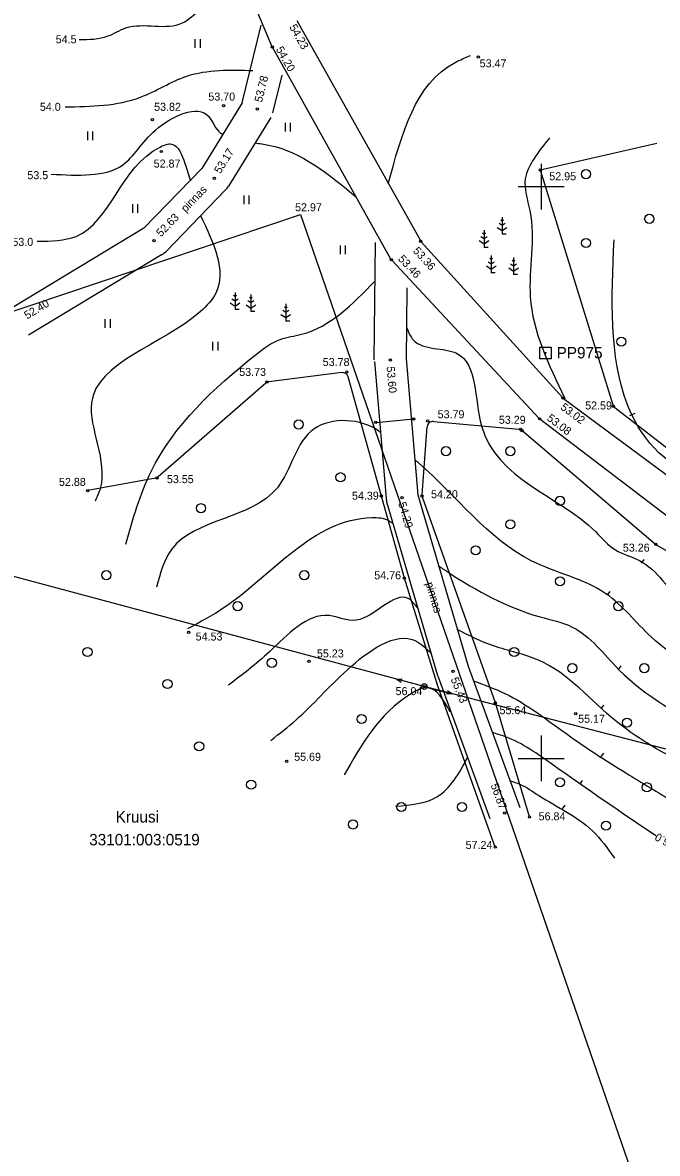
# Model space of a CAD drawing. Extents: x 640903 to 641355, y 6457484 to 6458007.
# Drawn here: x 641054.7 to 641110.2, y 6457565.5 to 6457664.3 of the extents above; entities that cross this region are included whole.
import ezdxf

# ---------------------------------------------------------------- set-up
doc = ezdxf.new("R2010")
doc.units = 0
for name, color, linetype in [('AED', 7, 'Continuous'), ('ALUSVORK', 7, 'Continuous'), ('HALJASTUS', 7, 'Continuous'), ('HORISONTAAL', 7, 'Continuous'), ('KORGUS', 7, 'Continuous'), ('MOOTKORG_MUU', 7, 'Continuous'), ('MPOHULIIN', 7, 'Continuous'), ('PIIR', 7, 'Continuous'), ('POST', 7, 'Continuous'), ('PUU', 7, 'Continuous'), ('TEE', 7, 'Continuous'), ('VORK', 7, 'Continuous')]:
    doc.layers.add(name, color=color, linetype=linetype)

msp = doc.modelspace()

# ---------------------------------------------------------------- linework, layer by layer
at = {"layer": 'AED'}
msp.add_line((641085.541, 6457629.384), (641088.856, 6457629.691), dxfattribs=at)
at = {"layer": 'ALUSVORK'}
msp.add_lwpolyline([(641099.87, 6457635.952), (641100.87, 6457635.952), (641100.87, 6457634.952), (641099.87, 6457634.952)], close=True, dxfattribs=at)
msp.add_circle((641100.37, 6457635.452), 0.05, dxfattribs=at)
at = {"layer": 'HALJASTUS'}
for p, q in [((641069.736, 6457662.895), (641069.736, 6457662.134)), ((641070.191, 6457662.895), (641070.191, 6457662.134)), ((641077.608, 6457655.57), (641077.608, 6457654.809)), ((641078.063, 6457655.57), (641078.063, 6457654.809)), ((641060.333, 6457654.805), (641060.333, 6457654.044)), ((641060.789, 6457654.805), (641060.789, 6457654.044)), ((641099.92, 6457651.458), (641110.099, 6457653.785)), ((641099.92, 6457651.458), (641106.27, 6457630.927)), ((641074, 6457649.229), (641074, 6457648.468)), ((641074.455, 6457649.229), (641074.455, 6457648.468)), ((641064.269, 6457648.463), (641064.269, 6457647.702)), ((641064.725, 6457648.463), (641064.725, 6457647.702)), ((641082.419, 6457644.855), (641082.419, 6457644.094)), ((641082.874, 6457644.855), (641082.874, 6457644.094)), ((641061.864, 6457638.405), (641061.864, 6457637.644)), ((641062.319, 6457638.405), (641062.319, 6457637.644)), ((641071.267, 6457636.437), (641071.267, 6457635.676)), ((641071.722, 6457636.437), (641071.722, 6457635.676)), ((641082.582, 6457633.735), (641076.187, 6457632.936)), ((641075.921, 6457632.816), (641066.514, 6457624.608)), ((641106.44, 6457630.68), (641113.52, 6457625.174)), ((641090.575, 6457629.463), (641098.052, 6457628.781)), ((641089.589, 6457623.049), (641090.031, 6457629.002)), ((641098.331, 6457628.664), (641109.99, 6457618.74)), ((641066.275, 6457624.493), (641060.362, 6457623.416)), ((641095.994, 6457604.872), (641089.617, 6457622.845)), ((641110.065, 6457618.688), (641128.329, 6457608.189)), ((641095.985, 6457592.245), (641090.889, 6457606.577)), ((641098.982, 6457594.885), (641096.002, 6457604.848))]:
    msp.add_line(p, q, dxfattribs=at)
msp.add_lwpolyline([(641090.882, 6457606.597), (641088.04, 6457615.764), (641086.038, 6457622.94), (641083.126, 6457633.373)], dxfattribs=at)
for centre in [(641103.918, 6457651.082), (641109.448, 6457647.179), (641103.918, 6457645.065), (641107.008, 6457636.445), (641078.799, 6457629.195), (641091.674, 6457626.864), (641097.312, 6457626.864), (641082.458, 6457624.587), (641101.648, 6457622.527), (641070.261, 6457621.877), (641097.312, 6457620.467), (641094.276, 6457618.191), (641061.985, 6457616.022), (641079.287, 6457616.022), (641101.648, 6457615.48), (641073.46, 6457613.312), (641106.744, 6457613.312), (641060.341, 6457609.3), (641097.637, 6457609.3), (641076.452, 6457608.361), (641102.732, 6457607.891), (641109.021, 6457607.891), (641067.334, 6457606.509), (641084.301, 6457603.446), (641107.503, 6457603.121), (641070.099, 6457601.061), (641074.652, 6457597.7), (641101.648, 6457597.917), (641109.238, 6457597.483), (641087.771, 6457595.748), (641093.083, 6457595.748), (641083.543, 6457594.23), (641105.66, 6457594.122)]:
    msp.add_circle(centre, 0.4, dxfattribs=at)
for centre, start, end in [((641082.644, 6457633.239), 15.5942, 97.1235), ((641076.249, 6457632.44), 97.1235, 131.11074), ((641106.747, 6457631.075), 197.18428, 232.12991), ((641090.53, 6457628.965), 84.78958, 175.75669), ((641098.007, 6457628.283), 49.59934, 84.78958), ((641066.186, 6457624.985), 280.3171, 311.11074), ((641090.088, 6457623.012), 175.75669, 199.5357), ((641110.314, 6457619.121), 229.59934, 240.10735), ((641091.36, 6457606.745), 197.22816, 199.57609), ((641095.523, 6457604.704), 16.65491, 19.5357)]:
    msp.add_arc(centre, 0.5, start, end, dxfattribs=at)
at = {"layer": 'HORISONTAAL'}
for p, q in [((641107.74, 6457629.987), (641108.216, 6457630.203)), ((641108.774, 6457617.08), (641109.003, 6457617.385)), ((641105.794, 6457614.294), (641106.023, 6457614.6)), ((641106.765, 6457607.782), (641106.995, 6457608.088)), ((641105.243, 6457604.348), (641105.472, 6457604.654)), ((641105.243, 6457600.17), (641105.472, 6457600.475)), ((641103.399, 6457597.754), (641103.628, 6457598.06)), ((641101.874, 6457595.602), (641102.103, 6457595.908)), ((641101.633, 6457595.73), (641101.633, 6457595.73))]:
    msp.add_line(p, q, dxfattribs=at)
for points in [[(641059.6, 6457662.85), (641062.14, 6457663.17), (641063.7, 6457663.88), (641068.64, 6457664.31), (641070.19, 6457665.46), (641074.263, 6457667.368)], [(641086.633, 6457650.251), (641092.47, 6457660.85), (641093.82, 6457661.46)], [(641058.38, 6457656.97), (641064.98, 6457657.82), (641069.01, 6457659.65), (641074.8, 6457660.15)], [(641057.15, 6457651.09), (641063.42, 6457651.9), (641066.28, 6457654.93), (641070.95, 6457656.13), (641071.94, 6457654.71), (641072.191, 6457654.563)], [(641100.72, 6457654.26), (641099.38, 6457652.45), (641098.61, 6457650.68), (641099.01, 6457647.9), (641099.05, 6457640.36), (641102.08, 6457631.48)], [(641055.93, 6457645.22), (641059.34, 6457645.65), (641066.69, 6457653.46), (641067.69, 6457653.72), (641068.86, 6457652.03), (641069.339, 6457650.501)], [(641074.982, 6457653.819), (641076.17, 6457653.63), (641083.868, 6457649.066)], [(641070.215, 6457647.482), (641071.55, 6457640.68), (641070.22, 6457639.08), (641060.68, 6457631.08), (641061.45, 6457623.61), (641061.01, 6457622.5)], [(641129.558, 6457613.416), (641128.79, 6457613.78), (641122.92, 6457617.03), (641119.11, 6457618.95), (641119.87, 6457620.56), (641114.23, 6457624.29), (641107.55, 6457630.93), (641106.37, 6457645.33)], [(641063.69, 6457618.74), (641065.9, 6457625.1), (641075, 6457635.27), (641077.18, 6457636.64), (641079.05, 6457637.09), (641085.441, 6457641.713)], [(641088.239, 6457637.655), (641088.83, 6457636.58), (641092.61, 6457635.43), (641094.79, 6457629.08), (641104.78, 6457619.8), (641106.49, 6457618.24), (641108.6, 6457617.3), (641112.42, 6457613.49), (641116.79, 6457610.67), (641120.003, 6457609.043)], [(641085.929, 6457628.519), (641085.81, 6457628.61), (641080.15, 6457628.82), (641076.94, 6457623.67), (641067.69, 6457618.28), (641066.37, 6457614.97)], [(641117.661, 6457605.46), (641117.31, 6457605.66), (641109.61, 6457610.63), (641105.66, 6457614.4), (641099.18, 6457617.26), (641089.27, 6457625.84), (641089.009, 6457626.059)], [(641069.11, 6457611.36), (641072.3, 6457613.22), (641085.21, 6457621.06), (641086.63, 6457620.82), (641087.037, 6457620.551)], [(641091.018, 6457616.844), (641091.87, 6457616.28), (641099.91, 6457612.38), (641102.72, 6457611.49), (641106.8, 6457607.76), (641114.998, 6457602.242)], [(641089.255, 6457613.102), (641088.37, 6457613.99), (641083.83, 6457612.09), (641081.46, 6457612.49), (641076.25, 6457609.33), (641072.68, 6457606.42)], [(641076.36, 6457601.58), (641078.57, 6457603.37), (641083.06, 6457607.76), (641089.05, 6457610.27), (641090.389, 6457609.18)], [(641113.824, 6457598.858), (641106.58, 6457603.23), (641099.78, 6457608.59), (641095.84, 6457609.84), (641092.667, 6457611.268)], [(641094.068, 6457606.782), (641096.83, 6457605.68), (641102.23, 6457602.14), (641107.4, 6457598.74), (641111.606, 6457596.193)], [(641092.058, 6457604.049), (641090.02, 6457606.2), (641088.57, 6457605.62), (641082.79, 6457598.56)], [(641110.021, 6457593.226), (641101.02, 6457599.44), (641096.89, 6457601.89), (641095.707, 6457602.27)], [(641087.27, 6457595.83), (641090.89, 6457596.64), (641093.568, 6457600.079)], [(641097.288, 6457598.042), (641098.13, 6457597.75), (641099.81, 6457596.75), (641104.48, 6457593.68), (641106.407, 6457591.273)]]:
    msp.add_spline(points, degree=3, dxfattribs=at)
at = {"layer": 'KORGUS'}
for centre in [(641076.508, 6457662.202), (641094.502, 6457661.326), (641072.237, 6457657.084), (641075.178, 6457656.786), (641066.016, 6457655.855), (641066.806, 6457653.069), (641099.92, 6457651.458), (641071.437, 6457650.722), (641066.155, 6457645.265), (641089.477, 6457645.224), (641086.897, 6457643.611), (641086.814, 6457634.831), (641083.01, 6457633.789), (641076.036, 6457632.917), (641101.909, 6457631.511), (641106.316, 6457630.777), (641085.541, 6457629.384), (641088.856, 6457629.691), (641090.069, 6457629.509), (641099.863, 6457629.692), (641098.21, 6457628.767), (641098.331, 6457628.664), (641066.411, 6457624.517), (641060.362, 6457623.416), (641086.038, 6457622.94), (641087.841, 6457622.796), (641089.582, 6457622.944), (641110.025, 6457618.71), (641088.04, 6457615.764), (641069.183, 6457611.015), (641079.711, 6457608.5), (641092.293, 6457607.621), (641089.784, 6457606.279), (641095.998, 6457604.86), (641103.021, 6457603.912), (641077.756, 6457599.747), (641096.813, 6457595.238), (641098.982, 6457594.885), (641095.985, 6457592.245)]:
    msp.add_circle(centre, 0.1, dxfattribs=at)
at = {"layer": 'MPOHULIIN'}
for p, q in [((641089.784, 6457606.279), (641019.235, 6457625.215)), ((641087.369, 6457606.927), (641087.844, 6457606.953)), ((641087.369, 6457606.927), (641087.766, 6457606.665)), ((641089.543, 6457606.343), (641087.369, 6457606.927)), ((641089.784, 6457606.279), (641089.784, 6457606.279)), ((641089.784, 6457606.279), (641089.784, 6457606.279)), ((641138.95, 6457593.538), (641089.784, 6457606.279)), ((641090.026, 6457606.216), (641092.204, 6457605.652)), ((641092.204, 6457605.652), (641091.805, 6457605.91)), ((641092.204, 6457605.652), (641091.73, 6457605.621))]:
    msp.add_line(p, q, dxfattribs=at)
at = {"layer": 'PIIR'}
for p, q in [((640980.7, 6457614.52), (641078.95, 6457647.55)), ((641078.95, 6457647.55), (641133.54, 6457489.78))]:
    msp.add_line(p, q, dxfattribs=at)
at = {"layer": 'POST'}
msp.add_circle((641089.784, 6457606.279), 0.25, dxfattribs=at)
at = {"layer": 'PUU'}
for p, q in [((641096.587, 6457647.339), (641096.587, 6457645.839)), ((641096.162, 6457646.429), (641096.587, 6457646.146)), ((641096.587, 6457646.589), (641096.32, 6457646.767)), ((641096.587, 6457646.989), (641096.462, 6457647.072)), ((641096.711, 6457647.072), (641096.587, 6457646.989)), ((641096.853, 6457646.767), (641096.587, 6457646.589)), ((641096.587, 6457646.146), (641097.011, 6457646.429)), ((641094.582, 6457645.276), (641095.006, 6457644.993)), ((641095.006, 6457645.436), (641094.74, 6457645.614)), ((641095.006, 6457645.836), (641094.882, 6457645.919)), ((641095.006, 6457646.186), (641095.006, 6457644.686)), ((641095.131, 6457645.919), (641095.006, 6457645.836)), ((641095.273, 6457645.614), (641095.006, 6457645.436)), ((641095.006, 6457644.993), (641095.431, 6457645.276)), ((641096.947, 6457645.839), (641096.587, 6457645.839)), ((641095.366, 6457644.686), (641095.006, 6457644.686)), ((641095.632, 6457643.218), (641095.366, 6457643.395)), ((641095.632, 6457643.618), (641095.508, 6457643.701)), ((641095.632, 6457643.968), (641095.632, 6457642.468)), ((641095.757, 6457643.701), (641095.632, 6457643.618)), ((641095.899, 6457643.395), (641095.632, 6457643.218)), ((641097.585, 6457643.449), (641097.461, 6457643.532)), ((641097.585, 6457643.799), (641097.585, 6457642.299)), ((641097.71, 6457643.532), (641097.585, 6457643.449)), ((641095.208, 6457643.057), (641095.632, 6457642.774)), ((641095.632, 6457642.774), (641096.056, 6457643.057)), ((641095.992, 6457642.468), (641095.632, 6457642.468)), ((641097.161, 6457642.889), (641097.585, 6457642.606)), ((641097.585, 6457643.049), (641097.319, 6457643.227)), ((641097.852, 6457643.227), (641097.585, 6457643.049)), ((641097.585, 6457642.606), (641098.009, 6457642.889)), ((641097.945, 6457642.299), (641097.585, 6457642.299)), ((641073.238, 6457640.393), (641073.114, 6457640.476)), ((641073.238, 6457640.743), (641073.238, 6457639.243)), ((641073.363, 6457640.476), (641073.238, 6457640.393)), ((641074.622, 6457640.228), (641074.498, 6457640.31)), ((641074.622, 6457640.578), (641074.622, 6457639.078)), ((641074.746, 6457640.31), (641074.622, 6457640.228)), ((641072.814, 6457639.833), (641073.238, 6457639.55)), ((641073.238, 6457639.993), (641072.972, 6457640.171)), ((641073.505, 6457640.171), (641073.238, 6457639.993)), ((641073.238, 6457639.55), (641073.662, 6457639.833)), ((641074.198, 6457639.667), (641074.622, 6457639.384)), ((641074.622, 6457639.828), (641074.355, 6457640.005)), ((641074.889, 6457640.005), (641074.622, 6457639.828)), ((641074.622, 6457639.384), (641075.046, 6457639.667)), ((641077.673, 6457639.384), (641077.549, 6457639.467)), ((641077.673, 6457639.734), (641077.673, 6457638.234)), ((641077.798, 6457639.467), (641077.673, 6457639.384)), ((641073.598, 6457639.243), (641073.238, 6457639.243)), ((641074.982, 6457639.078), (641074.622, 6457639.078)), ((641077.249, 6457638.823), (641077.673, 6457638.54)), ((641077.673, 6457638.984), (641077.407, 6457639.162)), ((641077.94, 6457639.162), (641077.673, 6457638.984)), ((641077.673, 6457638.54), (641078.097, 6457638.823)), ((641078.033, 6457638.234), (641077.673, 6457638.234))]:
    msp.add_line(p, q, dxfattribs=at)
at = {"layer": 'TEE'}
for p, q in [((641073.871, 6457657.333), (641075.535, 6457664.11)), ((641078.651, 6457664.519), (641089.449, 6457645.274)), ((641086.868, 6457643.664), (641076.522, 6457662.178)), ((641076.537, 6457656.452), (641077.348, 6457659.751)), ((641076.369, 6457656.051), (641072.657, 6457650.033)), ((641072.405, 6457649.709), (641067.206, 6457644.338)), ((641085.414, 6457634.845), (641085.511, 6457645.099)), ((641089.514, 6457645.183), (641101.876, 6457631.547)), ((641066.822, 6457644.033), (641055.189, 6457637.014)), ((641099.834, 6457629.723), (641086.938, 6457643.567)), ((641088.214, 6457634.818), (641088.274, 6457641.147)), ((641085.419, 6457634.712), (641086.442, 6457622.727)), ((641101.948, 6457631.481), (641117.956, 6457619.588)), ((641116.09, 6457617.278), (641099.896, 6457629.666)), ((641086.512, 6457622.354), (641090.946, 6457607.242)), ((641090.984, 6457607.126), (641095.498, 6457594.758))]:
    msp.add_line(p, q, dxfattribs=at)
for points in [[(641076.498, 6457662.228), (641067.186, 6457684.298), (641058.835, 6457704.658), (641050.364, 6457726.197), (641042.631, 6457747.3), (641035.258, 6457767.575), (641027.747, 6457787.972), (641020.337, 6457809.073), (641013.611, 6457828.197), (641006.65, 6457847.489), (640999.681, 6457866.8), (640992.827, 6457885.877), (640985.802, 6457905.705), (640978.321, 6457925.849), (640970.797, 6457945.986), (640965.548, 6457960.344)], [(641073.871, 6457657.333), (641070.325, 6457651.586), (641065.275, 6457646.37), (641053.743, 6457639.412)], [(641088.209, 6457634.95), (641089.224, 6457623.056), (641093.624, 6457608.058), (641098.128, 6457595.718)]]:
    msp.add_lwpolyline(points, dxfattribs=at)
for centre, radius, start, end in [((641076.958, 6457662.422), 0.5, 202.87496, 209.19592), ((641071.04, 6457651.03), 1.9, 315.92989, 328.32986), ((641089.885, 6457645.518), 0.5, 209.29487, 222.19444), ((641065.841, 6457645.66), 1.9, 301.10347, 315.92989), ((641087.304, 6457643.907), 0.5, 209.19592, 222.97008), ((641102.246, 6457631.883), 0.5, 222.19444, 233.38949), ((641100.2, 6457630.063), 0.5, 222.97008, 232.58434), ((641088.335, 6457622.889), 1.9, 184.87886, 196.35182), ((641092.769, 6457607.777), 1.9, 196.35182, 200.0511)]:
    msp.add_arc(centre, radius, start, end, dxfattribs=at)
at = {"layer": 'VORK'}
for p, q in [((641100, 6457652), (641100, 6457648)), ((641098, 6457650), (641102, 6457650)), ((641100, 6457602), (641100, 6457598)), ((641098, 6457600), (641102, 6457600))]:
    msp.add_line(p, q, dxfattribs=at)

# ---------------------------------------------------------------- texts
at = {"layer": 'ALUSVORK'}
msp.add_text('PP975', height=1, dxfattribs=at).set_placement((641101.35, 6457634.976))
at = {"layer": 'HORISONTAAL'}
for s, p in [('54.5', (641057.562, 6457662.528)), ('54.0', (641056.177, 6457656.625)), ('53.5', (641055.084, 6457650.648)), ('53.0', (641053.772, 6457644.817))]:
    msp.add_text(s, height=0.7, dxfattribs=at).set_placement(p)
msp.add_text('56.0', height=0.7, rotation=151.27967, dxfattribs=at).set_placement((641111.792, 6457592.645))
at = {"layer": 'KORGUS'}
for s, rotation, p in [('54.23', 299.29487, (641077.958, 6457663.954)), ('54.20', 299.19592, (641076.784, 6457662.017)), ('53.78', 76.19869, (641075.593, 6457657.324)), ('53.17', 58.32986, (641071.954, 6457651.069)), ('52.63', 45.92989, (641066.766, 6457645.561)), ('53.36', 312.19444, (641088.741, 6457644.347)), ('53.46', 312.97008, (641087.442, 6457643.631)), ('52.40', 31.10347, (641055.065, 6457638.375)), ('53.02', 323.38949, (641101.628, 6457630.579)), ('53.08', 322.58434, (641100.442, 6457629.629)), ('54.29', 286.35182, (641087.494, 6457622.315))]:
    msp.add_text(s, height=0.7, rotation=rotation, dxfattribs=at).set_placement(p)
for s, p in [('53.47', (641094.623, 6457660.428)), ('53.70', (641070.906, 6457657.518)), ('53.82', (641066.163, 6457656.625)), ('52.87', (641066.125, 6457651.662)), ('52.95', (641100.711, 6457650.554)), ('52.97', (641078.487, 6457647.844)), ('52.59', (641103.845, 6457630.512))]:
    msp.add_text(s, height=0.7, dxfattribs=at).set_placement(p)
at = {"layer": 'MOOTKORG_MUU'}
for s, p in [('53.78', (641080.903, 6457634.31)), ('53.73', (641073.603, 6457633.443)), ('53.79', (641090.95, 6457629.743)), ('53.29', (641096.299, 6457629.261)), ('52.88', (641057.846, 6457623.83)), ('53.55', (641067.28, 6457624.072)), ('54.39', (641083.46, 6457622.625)), ('54.20', (641090.372, 6457622.756)), ('53.26', (641107.14, 6457618.082)), ('54.76', (641085.409, 6457615.665)), ('54.53', (641069.796, 6457610.311)), ('55.23', (641080.397, 6457608.833)), ('56.04', (641087.272, 6457605.535)), ('55.64', (641096.36, 6457603.869)), ('55.17', (641103.232, 6457603.12)), ('55.69', (641078.406, 6457599.796)), ('56.84', (641099.779, 6457594.592)), ('57.24', (641093.397, 6457592.086))]:
    msp.add_text(s, height=0.7, dxfattribs=at).set_placement(p)
for s, rotation, p in [('53.60', 274.87886, (641086.489, 6457634.258)), ('55.43', 292.13315, (641092.073, 6457606.932)), ('56.87', 290.0511, (641095.566, 6457597.675))]:
    msp.add_text(s, height=0.7, rotation=rotation, dxfattribs=at).set_placement(p)
at = {"layer": 'PIIR'}
for s, p in [('Kruusi', (641062.8, 6457594.396)), ('33101:003:0519', (641060.488, 6457592.399))]:
    msp.add_text(s, height=1, dxfattribs=at).set_placement(p)
at = {"layer": 'TEE'}
for rotation, p in [(45.92989, (641068.921, 6457647.704)), (286.35182, (641089.897, 6457615.307))]:
    msp.add_text('pinnas', height=0.7, rotation=rotation, dxfattribs=at).set_placement(p)

doc.saveas('drawing.dxf')
